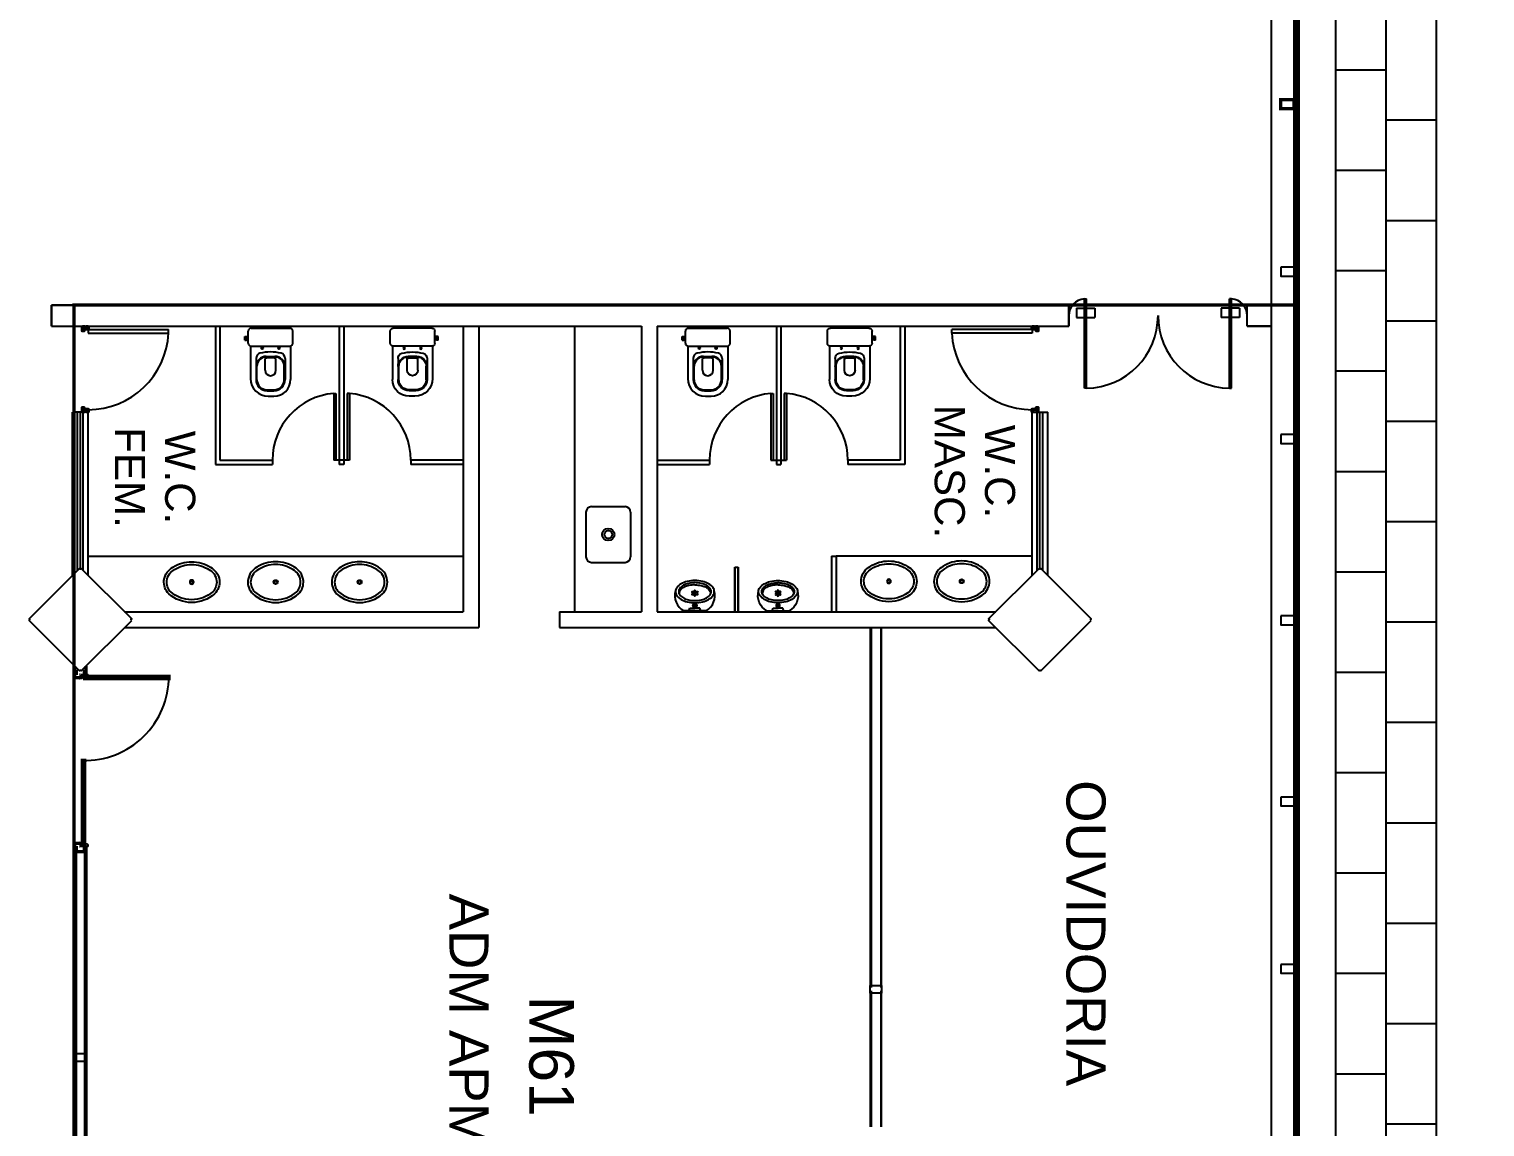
# Model space of a CAD drawing. Header units: metres. Extents: x -331 to 2982, y 362 to 2539.
# Drawn here: x 2869.14 to 2882.19, y 1304.91 to 1314.75 of the extents above; entities that cross this region are included whole.
import ezdxf
from ezdxf.enums import TextEntityAlignment as Align

# ---------------------------------------------------------------- set-up
doc = ezdxf.new("R2010")
doc.units = ezdxf.units.M
doc.layers.get('0').update_dxf_attribs({"color": 251})
for name, color, linetype in [('CX', 251, 'Continuous'), ('Div', 251, 'Continuous'), ('Est', 251, 'Continuous'), ('Mob', 251, 'Continuous'), ('Pis', 251, 'Continuous')]:
    doc.layers.add(name, color=color, linetype=linetype)
doc.styles.add('ARIAL', font='arial.ttf')
doc.styles.add('DESTAQUE', font='arial.ttf', dxfattribs={"height": 0.4})

# ---------------------------------------------------------------- blocks, each defined once
blk = doc.blocks.new('XR_BL2_AND_MON-REV15$0$VOG13')
at = {"layer": 'Mob'}
for p, q in [((-23, -8.75), (-21.5, -8.75)), ((-23, -12.25), (-23, -8.75)), ((-23, -12.25), (-21.5, -12.25)), ((-21.5, -12.25), (-21.5, -8.75)), ((-21.5, -9), (-20, -9)), ((-21.5, -12), (-20, -12)), ((-20, -15.00000000000006), (-20, -4)), ((-17.5, -1.5), (17.5, -1.5)), ((20, -15), (20, -4)), ((-18, -17.4494897427839), (-18, -46.5)), ((-17.5, -17.50000000000006), (17.5, -17.5)), ((18, -17.44948974278049), (18, -47.5)), ((-13, -28.62544588712916), (-13, -35.89999999999992)), ((-13, -35.89999999999992), (-13, -47.5)), ((-12.25, -47.60000000000002), (-12.25, -35.59999999999991)), ((-4.800000000000182, -39.19999999999987), (-4.800000000000182, -28.60660754293116)), ((-3.799999999999727, -26.69999999999993), (3.800000000000182, -26.70000000000016)), ((-3.75, -27.09999999999991), (3.75, -27.10000000000008)), ((4.799999999999727, -39.19999999999987), (4.799999999999727, -28.60660754293133)), ((12.25, -47.60000000000008), (12.25, -35.60000000000008)), ((13, -28.62544588700325), (13, -35.90000000000015)), ((13, -35.90000000000015), (13, -47.50000000000006)), ((-3.250000000000455, -56.59999999999997), (3.249999999999545, -56.60000000000008)), ((-3.000000000000455, -57.49999999999994), (2.999999999999545, -57.50000000000006)), ((-2, -62.5), (3, -62.5))]:
    blk.add_line(p, q, dxfattribs=at)
for centre in [(-7.5, -19.39999999999998), (7.5, -19.39999999999998)]:
    blk.add_circle(centre, 0.75, dxfattribs=at)
for centre, radius, start, end in [((-17.5, -4), 2.5, 90, 180), ((17.5, -4), 2.5, 0, 90), ((-17.5, -15.00000000000006), 2.5, 180, 270), ((-7.813110664907981, -28.66818518254018), 5.18706541523023, 109.3783662082525, 179.5279008906282), ((5.568717784947694, -107.0561904764656), 84.63958132910057, 93.77240367686326, 100.2787942981106), ((-5.568717784948149, -107.0561904764656), 84.63958132910057, 79.72120570188942, 86.22759632313672), ((7.813110664907526, -28.66818518254018), 5.18706541523023, 0.4720991093717829, 70.62163379174747), ((17.5, -15), 2.5, 270, 0), ((-3.800000000000182, -35.89999999999992), 9.2, 89.99999999999827, 180.0000000000002), ((-3.75, -35.59999999999991), 8.5, 89.99999999999908, 180.0000000000002), ((-0.8814518079466325, -40.31936161115851), 12.35085534674507, 85.90745438177373, 108.4978685563286), ((0.8814518079461777, -40.31936161115851), 12.35085534674507, 71.50213144367139, 94.09254561822625), ((3.75, -35.60000000000008), 8.5, 0, 89.99999999999899), ((3.799999999999727, -35.90000000000015), 9.2, 0, 89.99999999999869), ((-2, -46.5), 16, 180, 270), ((-3, -47.49999999999994), 10, 180.0000000000002, 269.9999999999992), ((-3.25, -47.59999999999997), 9, 180.0000000000002, 269.9999999999986), ((0, -39.19999999999987), 4.800000000000011, 180, 0), ((3, -47.50000000000006), 10, 269.9999999999987, 0), ((3, -47.5), 15, 270, 0), ((3.25, -47.60000000000008), 9, 269.9999999999987, 0)]:
    blk.add_arc(centre, radius, start, end, dxfattribs=at)
blk = doc.blocks.new('XR_BL2_AND_MON-REV15$0$Cuba01_pl')
at = {"layer": 'Mob'}
for radius in [0.018, 0.013]:
    blk.add_circle((0, 0), radius, dxfattribs=at)
for centre, radius, start, end in [((-0.07061111111111629, -0.03033333333333577), 0.1909001075316455, 120.7250254050481, 141.484108530553), ((-0.002211538461533991, -0.1243269230769233), 0.3068356000816305, 89.5504005866015, 122.7375074879473), ((-0.002211538461537543, -0.1243269230769268), 0.2818356000816332, 89.55040058660089, 122.8280119274535), ((0.002211538461533991, -0.1243269230769233), 0.3068356000816305, 57.26249251205271, 90.4495994133985), ((0.002211538461533991, -0.1243269230769206), 0.2818356000816272, 57.17198807254577, 90.4495994133985), ((0.07061111111111629, -0.03033333333333577), 0.1909001075316455, 38.51589146944695, 59.2749745949519), ((-0.09735227272727442, 0.0005267045454555586), 0.151714675156889, 174.4524428642048, 224.381947022825), ((-0.09055973451327404, -0.003688053097345545), 0.1589222433009686, 144.523180839089, 173.1766593578286), ((-0.09735227272727442, 0.000526704545452894), 0.12671467515689, 174.5780213594605, 224.0020710789169), ((-0.09055973451327404, -0.003688053097349986), 0.1339222433009696, 144.8047411616701, 173.0573089744642), ((-0.07061111111111629, -0.03033333333332955), 0.1659001075316402, 120.5754726770841, 141.2532937629661), ((0.07061111111111629, -0.03033333333333932), 0.1659001075316466, 38.74670623703652, 59.42452732291874), ((0.09735227272727087, 0.000526704545452894), 0.1267146751568902, 315.9979289210831, 5.421978640539534), ((0.09055973451327404, -0.00368805309734288), 0.1339222433009654, 6.942691025532934, 35.19525883832738), ((0.09735227272727442, 0.0005267045454555586), 0.151714675156889, 315.6180529771749, 5.547557135795221), ((0.09055973451327404, -0.003688053097345545), 0.1589222433009686, 6.823340642171362, 35.476819160911), ((-0.002372125958011395, 0.1229092802399165), 0.3059192957175953, 228.3243834879085, 270.4838201688998), ((-0.002372125958014948, 0.1229092802399201), 0.2809192957175987, 228.5040529249005, 270.4838201689008), ((0.002372125958011395, 0.122909280239921), 0.3059192957175986, 269.5161798310996, 311.6756165120909), ((0.002372125958014948, 0.1229092802399157), 0.2809192957175937, 269.5161798310994, 311.4959470750997)]:
    blk.add_arc(centre, radius, start, end, dxfattribs=at)
blk = doc.blocks.new('XR_BL2_AND_MON-REV15$0$MIC01')
at = {"layer": 'Mob'}
for p, q in [((-10.02389348735187, 0), (10.02389348735142, 0)), ((-5.302813985662851, 0), (-4.464082119873183, -2.232041059936705)), ((5.302813985662851, 0), (4.464082119872728, -2.232041059936705)), ((-4.464082119873183, -2.232041059936705), (0, -2.232041059936705)), ((4.464082119872728, -2.232041059936705), (0, -2.232041059936705))]:
    blk.add_line(p, q, dxfattribs=at)
for points in [[(-3.410605131648481e-11, -7.142528683921796, 0.05810920625485523), (-6.998402206063929, -7.958627583133079, 0.0717497811945135), (-12.31665105751108, -10.05467209720757, 0.1064940903607846), (-16.29355220466368, -13.61992307159915, 0.1582350419503511), (-17.41837496852531, -17.08520822109523, 0.1582350419503796)], [(17.41837496849075, -17.08520822103526, 0.15823504195034), (16.29355220461775, -13.6199230715431, 0.106494090360777), (12.31665105745287, -10.05467209716522, 0.07174978119451494), (6.998402205997991, -7.958627583108978, 0.05810920625485441), (-3.410605131648481e-11, -7.142528683921796, 0.05810920625485523)], [(-17.41837496852531, -17.08520822109523, 0.1582350419503796), (-16.29355220465141, -20.55049337058756, 0.1064940903607876), (-12.31665105748743, -24.11574434496526, 0.07174978119451024), (-6.998402206033006, -26.21178885902145, 0.05810920625485786), (0, -27.02788775820864, 0.05810920625485522), (6.998402206029823, -26.21178885899747, 0.0717497811945135), (12.31665105747697, -24.11574434492286, 0.1064940903607801), (16.29355220462912, -20.55049337053151, 0.1582350419503642), (17.41837496849075, -17.08520822103526, 0.15823504195034)], [(-4.547473508864641e-13, -23.09954111299942, -0.04415987661630547), (-5.384061955135166, -22.60513674388073, -0.05850391701728608), (-9.440032321183025, -21.36509490569949, -0.1005218111109357), (-12.61832719878748, -19.12497282824762, -0.04144601701917768), (-13.7432316292311, -17.17736620035282, -0.1013012375606854), (-14.10507515612062, -15.34181196312511, -0.003595388000320658), (-14.10185998487032, -15.12581719827642)], [(0, -23.09954111299942, 0.04415987661630547), (5.384061955134712, -22.60513674388073, 0.05850391701728608), (9.44003232118257, -21.36509490569949, 0.1005218111109357), (12.61832719878703, -19.12497282824762, 0.04144601701917768), (13.74323162923065, -17.17736620035282, 0.1013012375606854), (14.10507515612062, -15.34181196312511, 0.00359538800034016), (14.10185998486986, -15.12581719827608)]]:
    blk.add_lwpolyline(points, format="xyb", dxfattribs=at)
blk.add_lwpolyline([(0, -9.03896675411562, 0.05641139868156795), (-5.849455736160962, -9.701025547201766, 0.07016143430196194), (-10.27760355929695, -11.39565631672076, 0.1061035991682846), (-13.60766396544614, -14.29877218107583, 0.161987617514934), (-14.53472634225136, -17.08520822106527, 0.1619876175149315), (-13.60766396544614, -19.87164426105471, 0.1061035991682807), (-10.27760355929695, -22.77476012540978, 0.07016143430197122), (-5.849455736160508, -24.46939089492872, 0.05641139868156758), (0, -25.13144968801487, 0.05641139868156777), (5.849455736160508, -24.46939089492872, 0.07016143430196664), (10.27760355929649, -22.77476012540978, 0.1061035991682786), (13.60766396544568, -19.87164426105488, 0.1619876175149516), (14.53472634225091, -17.08520822106527, 0.1619876175149491), (13.60766396544568, -14.29877218107561, 0.1061035991682753), (10.27760355929649, -11.39565631672076, 0.07016143430195912), (5.849455736160962, -9.701025547201766, 0.05641139868156602)], format="xyb", close=True, dxfattribs=at)
for centre, radius in [((0, -4.713764023614715), 1.755393618039524), ((0, -4.713764023614715), 0.8441294347942989), ((-2.011056997776905, -14.62790696495568), 0.509600149456232), ((-2.011056997776905, -16.74223469399863), 0.509600149456232), ((0, -13.57074310043413), 0.509600149456232), ((0, -15.68507082947713), 0.509600149456232), ((0, -17.79939855852001), 0.509600149456232), ((2.011056997776905, -14.62790696495568), 0.509600149456232), ((2.011056997776905, -16.74223469399863), 0.509600149456232)]:
    blk.add_circle(centre, radius, dxfattribs=at)
for centre, start, end in [((-2.616332658740703, -13.47545098581332), 118.7979395698647, 195.906927476332), ((2.616332658740248, -13.47545098581332), 344.0930725236681, 61.20206043013526)]:
    blk.add_arc(centre, 15.37724737073032, start, end, dxfattribs=at)
blk = doc.blocks.new('XR_BL2_AND_MON-REV15$0$A$C51097014')
at = {"layer": 'Mob'}
for p, q in [((9.491095909197611e-08, 0.450000180852328), (9.491095909197611e-08, 0.05000018085269176)), ((0.05000009491068624, 0.5000001808525099), (0.3500000949108681, 0.5000001808525099)), ((0.40000009491105, 0.450000180852328), (0.40000009491105, 0.05000018085269176)), ((0.05000009491068624, 1.80852509856777e-07), (0.3500000949108681, 1.80852509856777e-07))]:
    blk.add_line(p, q, dxfattribs=at)
for radius in [0.055, 0.035]:
    blk.add_circle((0.2000000949107772, 0.2500001808525099), radius, dxfattribs=at)
for centre, start, end in [((0.05000009491068624, 0.450000180852328), 90, 180), ((0.3500000949108681, 0.450000180852328), 0, 90), ((0.05000009491068624, 0.05000018085269176), 180, 270), ((0.3500000949108681, 0.05000018085269176), 270, 0)]:
    blk.add_arc(centre, 0.05, start, end, dxfattribs=at)
blk = doc.blocks.new('XR_BL2_AND_MON-REV15$0$A$C331768BC')
at = {"layer": 'CX'}
for p, q in [((9.533192470101426e-06, 70.9999990115175), (102.0000095331925, 70.9999990115175)), ((9.533192510957633e-06, -9.884824976325035e-07), (9.533192470180749e-06, 70.9999990115175)), ((102.0000095331925, 70.9999990115175), (102.0000095331925, -9.884824976325035e-07)), ((102.0000095331925, -9.884824976325035e-07), (9.533192510957633e-06, -9.884824976325035e-07))]:
    blk.add_line(p, q, dxfattribs=at)
blk = doc.blocks.new('XR_BL2_AND_MON-REV15$0$P_M')
at = {"layer": 'Est'}
blk.add_lwpolyline([(0.459619407770866, -0.4313351365234155), (0.4525483399589962, -0.4242640687115564), (0.459619407770866, -0.4171930008996867), (0.007071067811864395, 0.03535533905932198), (-1.77635683940025e-15, 0.02828427124745581), (-0.007071067811864395, 0.03535533905932198), (-0.4596194077713349, -0.4171930009001699), (-0.4525483399594705, -0.4242640687120343), (-0.4596194077713349, -0.4313351365238987), (-0.007071067812340459, -0.8838834764828789), (-4.760636080423436e-13, -0.8768124086710074), (0.007071067811388332, -0.8838834764828789)], close=True, dxfattribs=at)
blk = doc.blocks.new('cx100')
at = {"layer": 'CX'}
blk.add_lwpolyline([(2419.861907017033, 1925.252771621092), (2419.941914652374, 1925.252771621092), (2419.941914652374, 1925.372794348653), (2419.861907017033, 1925.372794348653)], close=True, dxfattribs=at)

msp = doc.modelspace()

# ---------------------------------------------------------------- linework, layer by layer
at = {"lineweight": 0}
msp.add_lwpolyline([(2895.472566590184, 1351.93078352903), (2885.947266515503, 1351.930782383012), (2885.947266515494, 1322.025781636059), (2878.197266578577, 1322.025781636059), (2878.197266578577, 1315.861080588741), (2880.512311394672, 1315.861080588742), (2880.512311394672, 1312.281029430214)], dxfattribs=at)
msp.add_lwpolyline([(2880.512311394672, 1296.825581739121), (2880.512311394672, 1312.281029430214), (2869.539016171708, 1312.281029430214), (2869.539016171708, 1296.825581739121)], close=True, dxfattribs=at)
at = {"layer": 'Div', "lineweight": 0}
for p, q in [((2875.836230802187, 1312.091029430077), (2875.836230802187, 1310.851019699139)), ((2875.876230802187, 1312.091029430077), (2875.876230802187, 1310.851019699139)), ((2876.945857196471, 1312.091029430077), (2876.945857196471, 1310.891019699138)), ((2876.985857196471, 1312.091029430077), (2876.985857196471, 1310.851019699139)), ((2874.766604407902, 1310.891019699138), (2875.236230802187, 1310.891019699138)), ((2874.766604407902, 1310.851019699139), (2875.236230802187, 1310.851019699139)), ((2875.236230802187, 1310.891019699138), (2875.236230802187, 1310.851019699139)), ((2875.836230802187, 1310.851019699139), (2875.876230802187, 1310.851019699139)), ((2876.945857196471, 1310.891019699138), (2876.476230802187, 1310.891019699138)), ((2876.985857196471, 1310.851019699139), (2876.476230802187, 1310.851019699139)), ((2876.330134544095, 1310.030783528952), (2876.330134544095, 1309.530783528953)), ((2876.330134544095, 1310.030783528952), (2876.370134544095, 1310.030783528952)), ((2876.370134544095, 1310.030783528952), (2876.370134544095, 1309.530783528953)), ((2875.462266578451, 1309.530783530873), (2875.462266578451, 1309.930783528953)), ((2875.462266578451, 1309.930783528953), (2875.492266578449, 1309.930783528953)), ((2875.462266578451, 1309.930783528953), (2875.462266578451, 1309.530783530873)), ((2875.492266578449, 1309.930783528953), (2875.492266578449, 1309.530783530873)), ((2875.492266578449, 1309.530783530873), (2875.492266578449, 1309.930783528953))]:
    msp.add_line(p, q, dxfattribs=at)
at = {"layer": 'Pis'}
for p, q in [((2880.272265828454, 1297.065783778952), (2880.272265828452, 1315.610779680076)), ((2880.51231139454, 1296.825581738984), (2880.51231139454, 1315.610779680076)), ((2880.847265631822, 1315.610779680076), (2880.847265631822, 1296.415781622244)), ((2881.297265631823, 1315.610779680078), (2881.297265631822, 1296.060781622243)), ((2881.297265631822, 1315.610779680076), (2881.297265631822, 1295.965781622243)), ((2881.747265631821, 1315.61077968008), (2881.747265631821, 1295.965781622244)), ((2880.477011394539, 1296.8731958745), (2880.477011394539, 1315.570779680026)), ((2880.487011394541, 1315.570779680076), (2880.487011394539, 1296.873195874497)), ((2881.297265631822, 1315.215356104507), (2881.297265631822, 1296.115781622241)), ((2880.847265631822, 1315.085356104506), (2880.847265631822, 1296.435781622242)), ((2881.297265631822, 1314.870356104506), (2881.297265631822, 1296.115781622241)), ((2881.297265631822, 1314.815356104505), (2881.297265631822, 1296.060781622243)), ((2880.847265631822, 1314.740356104505), (2880.847265631822, 1296.435781622242)), ((2880.847265631822, 1314.685356104504), (2880.847265631822, 1296.435781622242)), ((2880.847265631823, 1314.390356104502), (2881.297265631822, 1314.390356104502)), ((2881.297265631822, 1313.940356104504), (2881.747265631822, 1313.940356104504)), ((2880.847265631823, 1313.490356104503), (2881.297265631822, 1313.490356104503)), ((2881.297265631822, 1313.040356104504), (2881.747265631822, 1313.040356104504)), ((2880.847265631823, 1312.590356104503), (2881.297265631822, 1312.590356104503)), ((2878.595516985329, 1311.536106357706), (2878.595516985329, 1312.335695725548)), ((2878.595516985329, 1312.335695725548), (2878.615516985329, 1312.335695725548)), ((2878.615516985329, 1311.536106357706), (2878.615516985329, 1312.335695725548)), ((2879.915516985329, 1312.335695725548), (2879.895516985329, 1312.335695725548)), ((2879.895516985329, 1311.536106357706), (2879.895516985329, 1312.335695725548)), ((2879.915516985329, 1311.536106357706), (2879.915516985329, 1312.335695725548)), ((2869.339016171577, 1312.091029430077), (2869.339016171576, 1312.281029430077)), ((2869.339016171576, 1312.281029430077), (2878.45551698533, 1312.281029430077)), ((2878.45551698533, 1312.281029430077), (2869.339016171577, 1312.281029430077)), ((2869.339016171577, 1312.281029430077), (2869.339016171577, 1312.091029430077)), ((2878.45551698533, 1312.281029430077), (2878.45551698533, 1312.091029430077)), ((2878.45551698533, 1312.091029430077), (2878.45551698533, 1312.281029430077)), ((2878.524482305502, 1312.253213095568), (2878.524482305502, 1312.170454295725)), ((2878.524482305502, 1312.253213095568), (2878.689999905188, 1312.253213095568)), ((2878.689999905188, 1312.253213095568), (2878.689999905188, 1312.170454295725)), ((2879.821034065469, 1312.253213095568), (2879.821034065469, 1312.170454295725)), ((2879.986551665155, 1312.253213095568), (2879.821034065469, 1312.253213095568)), ((2879.986551665155, 1312.253213095568), (2879.986551665155, 1312.170454295725)), ((2880.272265828452, 1312.281029430077), (2880.055516985329, 1312.281029430077)), ((2880.055516985329, 1312.091029430077), (2880.055516985329, 1312.281029430077)), ((2880.272265828452, 1312.281029430077), (2880.055516985329, 1312.281029430077)), ((2880.272265828452, 1312.091029430077), (2880.272265828452, 1312.281029430077)), ((2869.339016171577, 1312.091029430077), (2874.626604407903, 1312.091029430077)), ((2869.339016171577, 1312.091029430077), (2874.626604407903, 1312.091029430077)), ((2870.808189166907, 1312.091029430077), (2870.808189166907, 1310.851019699139)), ((2870.848189166907, 1312.091029430077), (2870.848189166907, 1310.891019699138)), ((2871.917815561192, 1312.091029430077), (2871.917815561192, 1310.851019699139)), ((2871.957815561192, 1312.091029430077), (2871.957815561192, 1310.851019699139)), ((2873.027441955476, 1312.091029430077), (2873.027441955476, 1309.530783528952)), ((2873.167441955477, 1312.091029430077), (2873.167441955477, 1309.390783528953)), ((2874.026604407903, 1312.091029430077), (2874.026604407903, 1309.530783528953)), ((2874.626604407903, 1312.091029430077), (2874.626604407903, 1309.530783528953)), ((2874.766604407902, 1312.091029430077), (2878.45551698533, 1312.091029430077)), ((2874.766604407902, 1312.091029430077), (2874.766604407902, 1309.530783528953)), ((2874.766604407902, 1312.091029430077), (2878.45551698533, 1312.091029430077)), ((2875.836230802187, 1312.091029430077), (2875.836230802187, 1310.851019699139)), ((2875.876230802187, 1312.091029430077), (2875.876230802187, 1310.851019699139)), ((2876.945857196471, 1312.091029430077), (2876.945857196471, 1310.891019699138)), ((2876.985857196471, 1312.091029430077), (2876.985857196471, 1310.851019699139)), ((2878.524482305502, 1312.170454295725), (2878.689999905188, 1312.170454295725)), ((2879.986551665155, 1312.170454295725), (2879.821034065469, 1312.170454295725)), ((2880.272265828452, 1312.091029430077), (2880.055516985329, 1312.091029430077)), ((2880.055516985329, 1312.091029430077), (2880.272265828452, 1312.091029430077)), ((2881.297265631822, 1312.140356104502), (2881.747265631822, 1312.140356104502)), ((2869.667266578451, 1312.062958730574), (2870.386415380856, 1312.062958730574)), ((2869.667266578451, 1312.062958730574), (2869.667266578451, 1312.027958730574)), ((2869.667266578451, 1312.027958730574), (2870.386415380856, 1312.027958730574)), ((2870.386415380856, 1312.027958730574), (2870.386415380856, 1312.062958730574)), ((2878.127266578455, 1312.062958730574), (2877.40811777605, 1312.062958730574)), ((2877.40811777605, 1312.027958730574), (2877.40811777605, 1312.062958730574)), ((2878.127266578455, 1312.027958730574), (2877.40811777605, 1312.027958730574)), ((2878.127266578455, 1312.062958730574), (2878.127266578455, 1312.027958730574)), ((2880.847265631823, 1311.690356104504), (2881.297265631822, 1311.690356104504)), ((2871.867815561192, 1311.488932736294), (2871.867815561192, 1310.891019699138)), ((2871.867815561192, 1311.488932736294), (2871.887815561192, 1311.488932736294)), ((2871.887815561192, 1311.488932736294), (2871.887815561192, 1310.891019699138)), ((2871.987815561192, 1311.488932736294), (2871.987815561192, 1310.891019699138)), ((2872.007815561192, 1311.488932736294), (2871.987815561192, 1311.488932736294)), ((2872.007815561192, 1311.488932736294), (2872.007815561192, 1310.891019699138)), ((2875.786230802187, 1311.488932736294), (2875.786230802187, 1310.891019699138)), ((2875.786230802187, 1311.488932736294), (2875.806230802187, 1311.488932736294)), ((2875.806230802187, 1311.488932736294), (2875.806230802187, 1310.891019699138)), ((2875.906230802187, 1311.488932736294), (2875.906230802187, 1310.891019699138)), ((2875.926230802187, 1311.488932736294), (2875.906230802187, 1311.488932736294)), ((2875.926230802187, 1311.488932736294), (2875.926230802187, 1310.891019699138)), ((2878.615516985329, 1311.536106357706), (2878.595516985329, 1311.536106357706)), ((2879.895516985329, 1311.536106357706), (2879.915516985329, 1311.536106357706)), ((2869.527266578451, 1309.857474004536), (2869.527266578451, 1311.320828199419)), ((2869.667266578451, 1311.320828199419), (2869.527266578451, 1311.320828199419)), ((2869.572266578451, 1309.902474004536), (2869.572266578451, 1311.320828199419)), ((2869.597266578451, 1309.913331868913), (2869.597266578451, 1311.320828199419)), ((2869.622266578451, 1309.902474004535), (2869.622266578451, 1311.320828199419)), ((2869.667266578451, 1309.857474004535), (2869.667266578451, 1311.320828199419)), ((2878.127266578455, 1309.857474004534), (2878.127266578455, 1311.320828199419)), ((2878.127266578455, 1311.320828199419), (2878.267266578455, 1311.320828199419)), ((2878.172266578455, 1309.902474004534), (2878.172266578455, 1311.320828199419)), ((2878.197266578455, 1309.913331868911), (2878.197266578455, 1311.320828199419)), ((2878.222266578455, 1309.902474004536), (2878.222266578455, 1311.320828199419)), ((2878.267266578455, 1309.857474004536), (2878.267266578455, 1311.320828199419)), ((2881.297265631822, 1311.240356104503), (2881.747265631822, 1311.240356104503)), ((2870.808189166907, 1310.851019699139), (2871.317815561192, 1310.851019699139)), ((2870.848189166907, 1310.891019699138), (2871.317815561192, 1310.891019699138)), ((2871.317815561192, 1310.891019699138), (2871.317815561192, 1310.851019699139)), ((2872.007815561192, 1310.891019699138), (2871.867815561192, 1310.891019699138)), ((2871.957815561192, 1310.851019699139), (2871.917815561192, 1310.851019699139)), ((2873.027441955476, 1310.891019699138), (2872.557815561192, 1310.891019699138)), ((2872.557815561192, 1310.891019699138), (2872.557815561192, 1310.851019699139)), ((2873.027441955476, 1310.851019699139), (2872.557815561192, 1310.851019699139)), ((2874.766604407902, 1310.891019699138), (2875.236230802187, 1310.891019699138)), ((2874.766604407902, 1310.851019699139), (2875.236230802187, 1310.851019699139)), ((2875.236230802187, 1310.891019699138), (2875.236230802187, 1310.851019699139)), ((2875.786230802187, 1310.891019699138), (2875.926230802187, 1310.891019699138)), ((2875.836230802187, 1310.851019699139), (2875.876230802187, 1310.851019699139)), ((2876.945857196471, 1310.891019699138), (2876.476230802187, 1310.891019699138)), ((2876.476230802187, 1310.891019699138), (2876.476230802187, 1310.851019699139)), ((2876.985857196471, 1310.851019699139), (2876.476230802187, 1310.851019699139)), ((2880.847265631823, 1310.790356104504), (2881.297265631822, 1310.790356104504)), ((2881.297265631822, 1310.340356104503), (2881.747265631822, 1310.340356104503)), ((2869.667266578451, 1310.030783528952), (2873.027441955476, 1310.030783528952)), ((2876.330134544095, 1310.030783528952), (2876.330134544095, 1309.530783528953)), ((2876.330134544095, 1310.030783528952), (2876.370134544095, 1310.030783528952)), ((2878.127266578455, 1310.030783528952), (2876.370134544095, 1310.030783528952)), ((2876.370134544095, 1310.030783528952), (2876.370134544095, 1309.530783528953)), ((2875.462266578451, 1309.530783530873), (2875.462266578451, 1309.930783528953)), ((2875.462266578451, 1309.930783528953), (2875.492266578449, 1309.930783528953)), ((2875.462266578451, 1309.930783528953), (2875.462266578451, 1309.530783530873)), ((2875.492266578449, 1309.930783528953), (2875.492266578449, 1309.530783530873)), ((2875.492266578449, 1309.530783530873), (2875.492266578449, 1309.930783528953)), ((2880.847265631823, 1309.890356104502), (2881.297265631822, 1309.890356104502)), ((2869.993957054034, 1309.530783528952), (2873.027441955476, 1309.530783528952)), ((2873.891411691314, 1309.530783528953), (2873.891411691314, 1309.390783528953)), ((2873.891411691314, 1309.530783528953), (2874.626766860329, 1309.530783528953)), ((2874.766604407902, 1309.530783528953), (2877.800576102873, 1309.530783528953)), ((2869.993957054033, 1309.390783528953), (2873.167441955477, 1309.390783528953)), ((2873.891411691314, 1309.390783528953), (2877.800576102873, 1309.390783528953)), ((2876.678067704295, 1306.161919751946), (2876.678166381815, 1309.392368419069)), ((2876.684166381815, 1309.391755629755), (2876.684166227309, 1306.161919751946)), ((2876.770766891203, 1309.391466257023), (2876.770767045709, 1306.161919751946)), ((2876.776865568723, 1306.161919751946), (2876.776766891203, 1309.389730020639)), ((2881.297265631822, 1309.440356104504), (2881.747265631822, 1309.440356104504)), ((2880.847265631823, 1308.990356104503), (2881.297265631822, 1308.990356104503)), ((2881.297265631822, 1308.540356104504), (2881.747265631822, 1308.540356104504)), ((2880.847265631823, 1308.090356104503), (2881.297265631822, 1308.090356104503)), ((2881.297265631822, 1307.640356104502), (2881.747265631822, 1307.640356104502)), ((2880.847265631823, 1307.190356104504), (2881.297265631822, 1307.190356104504)), ((2881.297265631822, 1306.740356104503), (2881.747265631822, 1306.740356104503)), ((2880.847265631823, 1306.290356104504), (2881.297265631822, 1306.290356104504)), ((2876.677968269629, 1304.913690840882), (2876.67806531423, 1306.131916659703)), ((2876.684166223567, 1306.131916659703), (2876.684166071617, 1304.913690840882)), ((2876.770767049451, 1306.131916659703), (2876.770767201401, 1304.913690840882)), ((2876.776965003389, 1304.913690840882), (2876.776867958788, 1306.131916659703)), ((2881.297265631822, 1305.840356104503), (2881.747265631822, 1305.840356104503)), ((2880.847265631823, 1305.390356104502), (2881.297265631822, 1305.390356104502)), ((2881.297265631822, 1304.940356104504), (2881.747265631822, 1304.940356104504))]:
    msp.add_line(p, q, dxfattribs=at)
at = {"layer": 'Pis', "const_width": 0.03}
msp.add_lwpolyline([(2895.472566590183, 1351.930783529031), (2885.947266515503, 1351.930782383012), (2885.947266515494, 1322.025781636059), (2878.197266578577, 1322.025781636059), (2878.197266578577, 1315.861080588742), (2880.512311394672, 1315.861080588742), (2880.512311394672, 1312.281029430214)], dxfattribs=at)
for points in [[(2880.355302381317, 1314.120866549654), (2880.355302381317, 1314.040858914313), (2880.475325108879, 1314.040858914313), (2880.475325108879, 1314.120866549654)], [(2880.512311394672, 1296.825581739121), (2880.512311394672, 1312.281029430214), (2869.539016171708, 1312.281029430214), (2869.539016171708, 1296.825581739121)], [(2870.390595740188, 1308.933007237727), (2869.635370692456, 1308.933007237724), (2869.635370692456, 1308.953007237724), (2870.390595740188, 1308.953007237727)], [(2869.615370692459, 1308.198232285456), (2869.615370692456, 1307.443007237723), (2869.635370692456, 1307.443007237723), (2869.635370692459, 1308.198232285456)], [(2869.55376748533, 1305.551530979313), (2869.547766230846, 1305.551530979313), (2869.547767172576, 1307.40064402465), (2869.553767172576, 1307.40064402465)], [(2869.64076748533, 1305.551530979313), (2869.64676748533, 1305.551530979313), (2869.646767172575, 1307.40064402465), (2869.640767172575, 1307.40064402465)], [(2869.55376748533, 1305.521527887071), (2869.547766230846, 1305.521527887071), (2869.547767485328, 1303.700753802431), (2869.553767485328, 1303.700753802431)], [(2869.64076748533, 1305.521527887071), (2869.64676748533, 1305.521527887071), (2869.646767485327, 1303.700753802431), (2869.640767485327, 1303.700753802431)]]:
    msp.add_lwpolyline(points, close=True, dxfattribs=at)
for points in [[(2869.614266578146, 1312.052428191821, 0.4142135623730971), (2869.615866578222, 1312.050828191803), (2869.627666577735, 1312.050828191803, 0.4142135623730943), (2869.629266577811, 1312.052428191821), (2869.629266577811, 1312.065028191838, -0.414213562373095), (2869.630066578314, 1312.065828191817), (2869.665666578375, 1312.065828191817, 0.414213562373095), (2869.667266578451, 1312.067428191835), (2869.667266578451, 1312.084228191813, 0.4142135623730995), (2869.665666578375, 1312.085828191831), (2869.659266578071, 1312.085828191831), (2869.659266578071, 1312.085028191793), (2869.665666578375, 1312.085028191793, -0.4142135623730995), (2869.666466577948, 1312.084228191813), (2869.666466577948, 1312.067428191835, -0.414213562373095), (2869.665666578375, 1312.066628191797), (2869.630066578314, 1312.066628191797, 0.414213562373095), (2869.628466578238, 1312.065028191838), (2869.628466578238, 1312.052428191821, -0.4142135623730943), (2869.627666577735, 1312.051628191841), (2869.615866578222, 1312.051628191841, -0.4142135623730971), (2869.615066577718, 1312.052428191821), (2869.615066577718, 1312.084228191813, -0.4142135623730906), (2869.615866578222, 1312.085028191793), (2869.622266578526, 1312.085028191793), (2869.622266578526, 1312.085828191831), (2869.615866578222, 1312.085828191831, 0.4142135623730906), (2869.614266578146, 1312.084228191813)], [(2878.18026657876, 1312.052428191821, -0.4142135623730971), (2878.178666578684, 1312.050828191803), (2878.166866579172, 1312.050828191803, -0.4142135623730943), (2878.165266579096, 1312.052428191821), (2878.165266579096, 1312.065028191838, 0.414213562373095), (2878.164466578592, 1312.065828191817), (2878.128866578531, 1312.065828191817, -0.414213562373095), (2878.127266578455, 1312.067428191835), (2878.127266578455, 1312.084228191813, -0.4142135623730995), (2878.128866578531, 1312.085828191831), (2878.135266578835, 1312.085828191831), (2878.135266578835, 1312.085028191793), (2878.128866578531, 1312.085028191793, 0.4142135623730995), (2878.128066578959, 1312.084228191813), (2878.128066578959, 1312.067428191835, 0.414213562373095), (2878.128866578531, 1312.066628191797), (2878.164466578592, 1312.066628191797, -0.414213562373095), (2878.166066578668, 1312.065028191838), (2878.166066578668, 1312.052428191821, 0.4142135623730943), (2878.166866579172, 1312.051628191841), (2878.178666578684, 1312.051628191841, 0.4142135623730971), (2878.179466579188, 1312.052428191821), (2878.179466579188, 1312.084228191813, 0.4142135623730906), (2878.178666578684, 1312.085028191793), (2878.17226657838, 1312.085028191793), (2878.17226657838, 1312.085828191831), (2878.178666578684, 1312.085828191831, -0.4142135623730906), (2878.18026657876, 1312.084228191813)], [(2869.614266578146, 1311.359228191842, -0.4142135623730971), (2869.615866578222, 1311.360828191859), (2869.627666577735, 1311.360828191859, -0.4142135623730943), (2869.629266577811, 1311.359228191842), (2869.629266577811, 1311.346628191825, 0.414213562373095), (2869.630066578314, 1311.345828191845), (2869.665666578375, 1311.345828191845, -0.414213562373095), (2869.667266578451, 1311.344228191828), (2869.667266578451, 1311.327428191849, -0.4142135623730995), (2869.665666578375, 1311.325828191831), (2869.659266578071, 1311.325828191831), (2869.659266578071, 1311.326628191869), (2869.665666578375, 1311.326628191869, 0.4142135623730995), (2869.666466577948, 1311.327428191849), (2869.666466577948, 1311.344228191828, 0.414213562373095), (2869.665666578375, 1311.345028191866), (2869.630066578314, 1311.345028191866, -0.414213562373095), (2869.628466578238, 1311.346628191825), (2869.628466578238, 1311.359228191842, 0.4142135623730943), (2869.627666577735, 1311.360028191821), (2869.615866578222, 1311.360028191821, 0.4142135623730971), (2869.615066577718, 1311.359228191842), (2869.615066577718, 1311.327428191849, 0.4142135623730906), (2869.615866578222, 1311.326628191869), (2869.622266578526, 1311.326628191869), (2869.622266578526, 1311.325828191831), (2869.615866578222, 1311.325828191831, -0.4142135623730906), (2869.614266578146, 1311.327428191849)], [(2878.18026657876, 1311.359228191842, 0.4142135623730971), (2878.178666578684, 1311.360828191859), (2878.166866579172, 1311.360828191859, 0.4142135623730943), (2878.165266579096, 1311.359228191842), (2878.165266579096, 1311.346628191825, -0.414213562373095), (2878.164466578592, 1311.345828191845), (2878.128866578531, 1311.345828191845, 0.414213562373095), (2878.127266578455, 1311.344228191828), (2878.127266578455, 1311.327428191849, 0.4142135623730995), (2878.128866578531, 1311.325828191831), (2878.135266578835, 1311.325828191831), (2878.135266578835, 1311.326628191869), (2878.128866578531, 1311.326628191869, -0.4142135623730995), (2878.128066578959, 1311.327428191849), (2878.128066578959, 1311.344228191828, -0.414213562373095), (2878.128866578531, 1311.345028191866), (2878.164466578592, 1311.345028191866, 0.414213562373095), (2878.166066578668, 1311.346628191825), (2878.166066578668, 1311.359228191842, -0.4142135623730943), (2878.166866579172, 1311.360028191821), (2878.178666578684, 1311.360028191821, -0.4142135623730971), (2878.179466579188, 1311.359228191842), (2878.179466579188, 1311.327428191849, -0.4142135623730906), (2878.178666578684, 1311.326628191869), (2878.17226657838, 1311.326628191869), (2878.17226657838, 1311.325828191831), (2878.178666578684, 1311.325828191831, 0.4142135623730906), (2878.18026657876, 1311.327428191849)], [(2869.562256925487, 1307.415642924948), (2869.55226091315, 1307.415646866086, -0.4225789089356742), (2869.54726280604, 1307.420448837069), (2869.547270100054, 1307.438948835631, -0.414213562373095), (2869.563776604244, 1307.455442328876), (2869.604276601096, 1307.455426360899, -0.4142135623730951), (2869.606275812398, 1307.453425572512), (2869.60627285438, 1307.445923073096), (2869.603973446951, 1307.447426479802), (2869.603971081325, 1307.441426480269), (2869.606271673538, 1307.442928073329), (2869.606268715519, 1307.435425573912), (2869.618470402861, 1307.435420965829), (2869.618488124316, 1307.437717304293), (2869.616795129376, 1307.437734987316), (2869.616822284421, 1307.440334845506), (2869.646857229508, 1307.440021135985), (2869.646872895879, 1307.441521054172), (2869.649456073988, 1307.441494073348, -3.099482816463403), (2869.647998016188, 1307.434634111803, 0.1443595145842533), (2869.647267923791, 1307.43549829073), (2869.647267923791, 1307.433409408955), (2869.647262877122, 1307.420609409949, -0.4142135623730949), (2869.642260906155, 1307.415611381693), (2869.632256941808, 1307.415615325967), (2869.632258901239, 1307.410645570771), (2869.648267172574, 1307.410645570771), (2869.648267172574, 1307.380145570771), (2869.546267172576, 1307.380145570771), (2869.546267172576, 1307.410645570771), (2869.562258895799, 1307.410645570771), (2869.562256925487, 1307.415642924948)]]:
    msp.add_lwpolyline(points, format="xyb", close=True, dxfattribs=at)
msp.add_lwpolyline([(2869.647249844348, 1309.044076319268), (2869.647231087951, 1308.996503978042), (2869.632266575067, 1308.996503978042), (2869.632260272702, 1308.980519125577), (2869.642260906157, 1308.980523068537, -0.4142135623730949), (2869.647262877124, 1308.975525040281), (2869.647267923793, 1308.962725041275, -0.4142135625062611), (2869.645268712492, 1308.960724252888), (2869.633956313347, 1308.960719851735), (2869.633955738218, 1308.962178566835), (2869.633455973435, 1308.962173310022), (2869.633476859842, 1308.960173619097), (2869.63347686193, 1308.960173419108), (2869.633876257059, 1308.960177542801), (2869.633876304469, 1308.960177591212), (2869.646188472353, 1308.960306373978, 0.2944962882193037), (2869.647998016196, 1308.961500338362, -3.099482816463403), (2869.64945607399, 1308.954640376882), (2869.646872895881, 1308.954613396059), (2869.64685722951, 1308.956113314245), (2869.616822284423, 1308.955799604724), (2869.616795129379, 1308.958399462914), (2869.630893341996, 1308.958546716171), (2869.630287480715, 1308.959140052057), (2869.618488124318, 1308.959016809933), (2869.618456791574, 1308.962016646305), (2869.617955802878, 1308.962011413569), (2869.617956314613, 1308.960713484401), (2869.606268715522, 1308.960708876319), (2869.606271673541, 1308.953206376902), (2869.603971081327, 1308.954707969962), (2869.603973446953, 1308.948707970428), (2869.606272854382, 1308.950211377134), (2869.6062758124, 1308.942708877718, -0.4142135623730951), (2869.604276601098, 1308.940708089331), (2869.563776604246, 1308.940692121354, -0.414213562373095), (2869.547270100056, 1308.9571856146), (2869.547262806042, 1308.975685613162, -0.4225789089356742), (2869.552260913152, 1308.980487584144), (2869.56226025638, 1308.980491526596), (2869.562266569626, 1308.996503978042), (2869.54726657845, 1308.996503978042), (2869.54726657845, 1309.044093053369)], format="xyb", dxfattribs=at)
at = {"layer": 'Pis'}
for centre, radius, start, end in [((2878.605516985329, 1312.186029430077), 0.15, 93.822553729357, 180), ((2879.905516985329, 1312.186029430077), 0.15, 0, 86.17744627081633), ((2878.605516985329, 1312.186029430077), 0.6499999999999986, 270.881508306785, 0), ((2879.905516985329, 1312.186029430077), 0.6499999999999986, 180, 269.1184916931749), ((2869.667266578451, 1312.062958730574), 0.7199999999999918, 270, 357.2136904000477), ((2878.127266578455, 1312.062958730574), 0.7199999999999918, 182.7863095999523, 270), ((2871.917815561192, 1310.891019699138), 0.6000000000000085, 94.78019184721728, 180), ((2871.957815561192, 1310.891019699138), 0.6000000000000085, 0, 85.21980815278272), ((2875.836230802187, 1310.891019699138), 0.6000000000000085, 94.78019184721728, 180), ((2875.876230802187, 1310.891019699138), 0.6000000000000085, 0, 85.21980815278272), ((2869.635370692457, 1308.953007237724), 0.7552250477310894, 268.6012260295536, 2.242486212386268e-10)]:
    msp.add_arc(centre, radius, start, end, dxfattribs=at)

# ---------------------------------------------------------------- block references
at = {"layer": 'Pis', "rotation": 270}
for p in [(955.1025307602256, 3733.982773566688), (955.1025307602256, 3732.482691089179), (955.1025307602256, 3730.982691089185), (955.1025307602256, 3729.357656815254), (955.1025306640433, 3727.732691152017), (955.1025306640433, 3726.232691152018)]:
    msp.add_blockref('cx100', p, dxfattribs=at)
at = {"layer": 'Pis', "extrusion": (0, 0, -1), "yscale": 0.01000000000021828}
for p, xscale, zscale in [((-2871.301630225132, 1312.087984283871), -0.01000000000021828, -0.01000000000021828), ((-2872.574000897252, 1312.087984283871), 0.01000000000021828, -0.009999999999990905), ((-2875.220045466127, 1312.087984283871), -0.01000000000021828, -0.01000000000021828), ((-2876.492416138247, 1312.087984283871), 0.01000000000021828, -0.009999999999990905)]:
    msp.add_blockref('XR_BL2_AND_MON-REV15$0$VOG13', p, dxfattribs=dict(at, xscale=xscale, zscale=zscale))
at = {"layer": 'Pis'}
for name, p in [('XR_BL2_AND_MON-REV15$0$A$C51097014', (2874.128617937042, 1309.974158257176)), ('XR_BL2_AND_MON-REV15$0$Cuba01_pl', (2877.496331857566, 1309.804446700799)), ('XR_BL2_AND_MON-REV15$0$P_M', (2869.597266578451, 1309.885047597664)), ('XR_BL2_AND_MON-REV15$0$Cuba01_pl', (2871.347354266964, 1309.797607448121)), ('XR_BL2_AND_MON-REV15$0$Cuba01_pl', (2872.099866168941, 1309.797607448121)), ('XR_BL2_AND_MON-REV15$0$P_M', (2878.197266578456, 1309.885047597664))]:
    msp.add_blockref(name, p, dxfattribs=at)
at = {"layer": 'Pis', "xscale": -1}
for p in [(2876.843624981415, 1309.804446700799), (2870.594842364987, 1309.797607448121)]:
    msp.add_blockref('XR_BL2_AND_MON-REV15$0$Cuba01_pl', p, dxfattribs=at)
at = {"layer": 'Pis', "rotation": 180}
for name, p, xscale, yscale, zscale in [('XR_BL2_AND_MON-REV15$0$MIC01', (2875.10476657845, 1309.541146991903), 0.01000000000021828, 0.01000000000021828, 0.01000000000021828), ('XR_BL2_AND_MON-REV15$0$MIC01', (2875.84976657845, 1309.541146991903), -0.01000000000021828, 0.009999999999763531, 0.009999999999990905), ('XR_BL2_AND_MON-REV15$0$A$C331768BC', (2876.778554693607, 1306.182418204837), 0.0009999999999763531, 0.0009999999999763531, 0.0009999999999763531)]:
    msp.add_blockref(name, p, dxfattribs=dict(at, xscale=xscale, yscale=yscale, zscale=zscale))
at = {"layer": 'Pis', "xscale": 0.0009999999999763531, "yscale": 0.0009999999999763531, "zscale": 0.0009999999999763531}
msp.add_blockref('XR_BL2_AND_MON-REV15$0$A$C331768BC', (2869.546266221311, 1305.50102943418), dxfattribs=at)

# ---------------------------------------------------------------- texts
at = {"layer": 'Pis', "style": 'ARIAL'}
for s, p in [('OUVIDORIA', (2878.435299499533, 1308.022169323944)), ('ADM APMAL', (2872.905124684754, 1307.004710998212))]:
    msp.add_text(s, height=0.35, rotation=270, dxfattribs=at).set_placement(p)
at = {"layer": 'Pis', "style": 'DESTAQUE'}
msp.add_text('M61', height=0.4, rotation=270, dxfattribs=at).set_placement((2873.620239438017, 1305.547468025972), align=Align.CENTER)
at = {"layer": 'Pis', "char_height": 0.27, "width": 2.26260000000002, "attachment_point": 8, "rotation": 270.0000000002996, "style": 'ARIAL'}
for s, insert in [('W.C.\\PMASC.', (2877.250570022077, 1310.789142109347)), ('W.C.\\PFEM.', (2869.906811370653, 1310.734861288175))]:
    msp.add_mtext(s, dxfattribs=dict(at, insert=insert))

doc.saveas('drawing.dxf')
